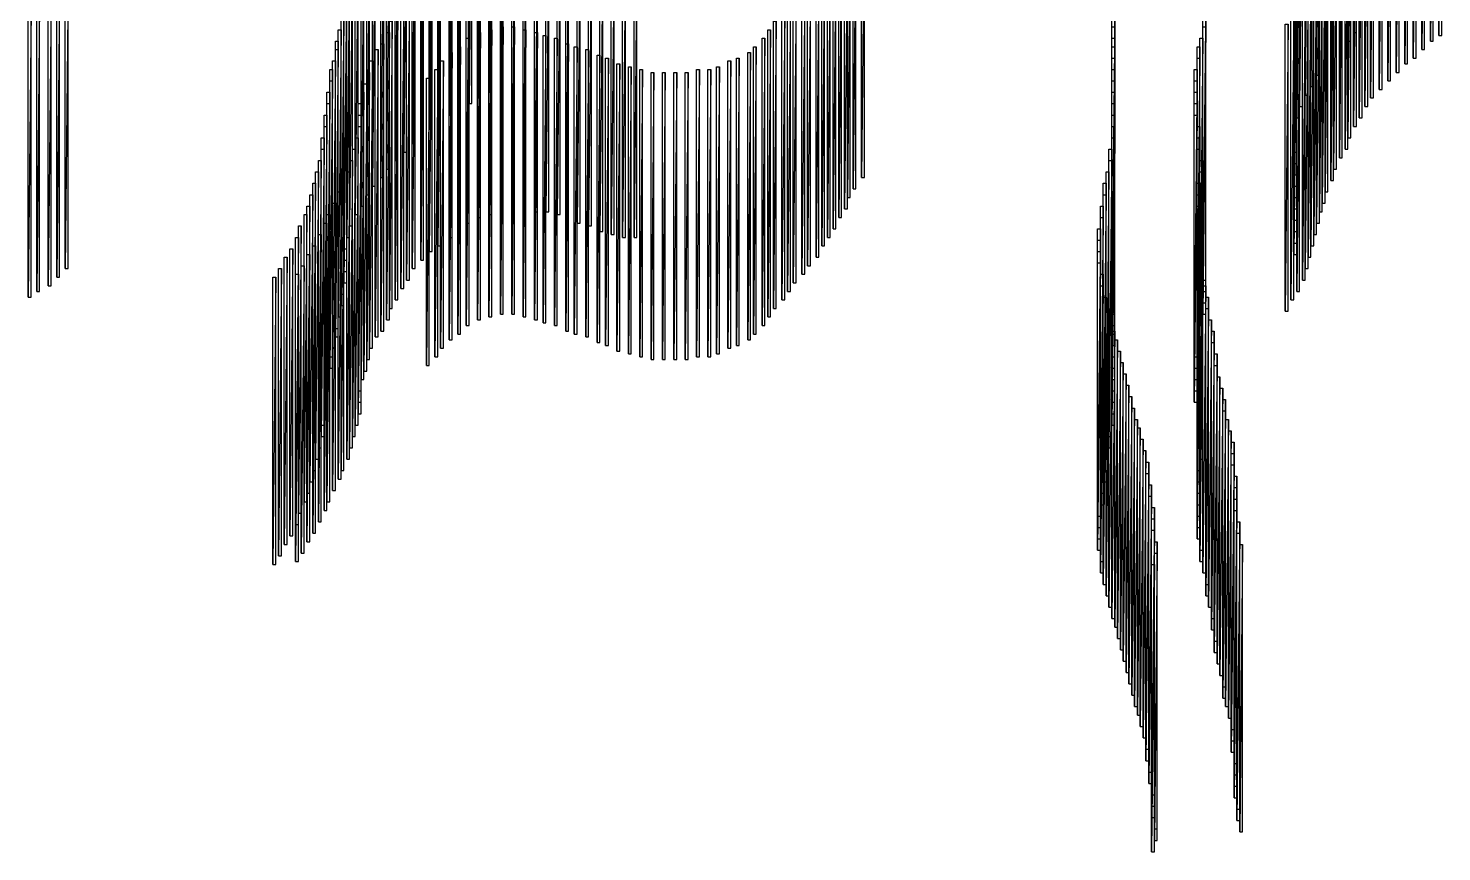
# Model space of a CAD drawing. Header units: metres. Extents: x -172 to 779, y -182 to 937.
# Drawn here: x 207 to 704, y -182 to 107.5 of the extents above; entities that cross this region are included whole.
import ezdxf

# ---------------------------------------------------------------- set-up
doc = ezdxf.new("R2010")
doc.units = ezdxf.units.M

msp = doc.modelspace()

# ---------------------------------------------------------------- linework, layer by layer
for points in [[(671, 103), (672, 103), (672, 204), (672.0001, 204.0001, 0.0001)], [(672, 204), (671, 103), (671, 204), (671.0001, 204.0001, 0.0001)], [(673, 106), (674, 106), (674, 207), (674.0001, 207.0001, 0.0001)], [(674, 207), (673, 106), (673, 207), (673.0001, 207.0001, 0.0001)], [(700, 103), (701, 103), (701, 204), (701.0001, 204.0001, 0.0001)], [(701, 204), (700, 103), (700, 204), (700.0001, 204.0001, 0.0001)], [(703, 105), (704, 105), (704, 206), (704.0001, 206.0001, 0.0001)], [(704, 206), (703, 105), (703, 206), (703.0001, 206.0001, 0.0001)], [(668, 100), (669, 100), (669, 201), (669.0001, 201.0001, 0.0001)], [(669, 201), (668, 100), (668, 201), (668.0001, 201.0001, 0.0001)], [(697, 100), (698, 100), (698, 201), (698.0001, 201.0001, 0.0001)], [(698, 201), (697, 100), (697, 201), (697.0001, 201.0001, 0.0001)], [(663, 94), (664, 94), (664, 195), (664.0001, 195.0001, 0.0001)], [(664, 195), (663, 94), (663, 195), (663.0001, 195.0001, 0.0001)], [(665, 97), (666, 97), (666, 198), (666.0001, 198.0001, 0.0001)], [(666, 198), (665, 97), (665, 198), (665.0001, 198.0001, 0.0001)], [(691, 95), (692, 95), (692, 196), (692.0001, 196.0001, 0.0001)], [(692, 196), (691, 95), (691, 196), (691.0001, 196.0001, 0.0001)], [(694, 97), (695, 97), (695, 198), (695.0001, 198.0001, 0.0001)], [(695, 198), (694, 97), (694, 198), (694.0001, 198.0001, 0.0001)], [(660, 91), (661, 91), (661, 192), (661.0001, 192.0001, 0.0001)], [(661, 192), (660, 91), (660, 192), (660.0001, 192.0001, 0.0001)], [(685, 89), (686, 89), (686, 190), (686.0001, 190.0001, 0.0001)], [(686, 190), (685, 89), (685, 190), (685.0001, 190.0001, 0.0001)], [(688, 92), (689, 92), (689, 193), (689.0001, 193.0001, 0.0001)], [(689, 193), (688, 92), (688, 193), (688.0001, 193.0001, 0.0001)], [(365, 83), (366, 83), (366, 184), (366.0001, 184.0001, 0.0001)], [(366, 184), (365, 83), (365, 184), (365.0001, 184.0001, 0.0001)], [(369, 85), (370, 85), (370, 186), (370.0001, 186.0001, 0.0001)], [(370, 186), (369, 85), (369, 186), (369.0001, 186.0001, 0.0001)], [(373, 87), (374, 87), (374, 188), (374.0001, 188.0001, 0.0001)], [(374, 188), (373, 87), (373, 188), (373.0001, 188.0001, 0.0001)], [(656, 84), (657, 84), (657, 185), (657.0001, 185.0001, 0.0001)], [(657, 185), (656, 84), (656, 185), (656.0001, 185.0001, 0.0001)], [(658, 87), (659, 87), (659, 188), (659.0001, 188.0001, 0.0001)], [(659, 188), (658, 87), (658, 188), (658.0001, 188.0001, 0.0001)], [(679, 83), (680, 83), (680, 184), (680.0001, 184.0001, 0.0001)], [(680, 184), (679, 83), (679, 184), (679.0001, 184.0001, 0.0001)], [(682, 86), (683, 86), (683, 187), (683.0001, 187.0001, 0.0001)], [(683, 187), (682, 86), (682, 187), (682.0001, 187.0001, 0.0001)], [(358, 79), (359, 79), (359, 180), (359.0001, 180.0001, 0.0001)], [(359, 180), (358, 79), (358, 180), (358.0001, 180.0001, 0.0001)], [(362, 81), (363, 81), (363, 182), (363.0001, 182.0001, 0.0001)], [(363, 182), (362, 81), (362, 182), (362.0001, 182.0001, 0.0001)], [(654, 80), (655, 80), (655, 181), (655.0001, 181.0001, 0.0001)], [(655, 181), (654, 80), (654, 181), (654.0001, 181.0001, 0.0001)], [(677, 80), (678, 80), (678, 181), (678.0001, 181.0001, 0.0001)], [(678, 181), (677, 80), (677, 181), (677.0001, 181.0001, 0.0001)], [(351, 75), (352, 75), (352, 176), (352.0001, 176.0001, 0.0001)], [(352, 176), (351, 75), (351, 176), (351.0001, 176.0001, 0.0001)], [(355, 77), (356, 77), (356, 178), (356.0001, 178.0001, 0.0001)], [(356, 178), (355, 77), (355, 178), (355.0001, 178.0001, 0.0001)], [(653, 76), (654, 76), (654, 177), (654.0001, 177.0001, 0.0001)], [(654, 177), (653, 76), (653, 177), (653.0001, 177.0001, 0.0001)], [(673, 73), (674, 73), (674, 174), (674.0001, 174.0001, 0.0001)], [(674, 174), (673, 73), (673, 174), (673.0001, 174.0001, 0.0001)], [(675, 76), (676, 76), (676, 177), (676.0001, 177.0001, 0.0001)], [(676, 177), (675, 76), (675, 177), (675.0001, 177.0001, 0.0001)], [(345, 70), (346, 70), (346, 171), (346.0001, 171.0001, 0.0001)], [(346, 171), (345, 70), (345, 171), (345.0001, 171.0001, 0.0001)], [(348, 72), (349, 72), (349, 173), (349.0001, 173.0001, 0.0001)], [(349, 173), (348, 72), (348, 173), (348.0001, 173.0001, 0.0001)], [(652, 72), (653, 72), (653, 173), (653.0001, 173.0001, 0.0001)], [(653, 173), (652, 72), (652, 173), (652.0001, 173.0001, 0.0001)], [(652, 68), (653, 68), (653, 169), (653.0001, 169.0001, 0.0001)], [(653, 169), (652, 68), (652, 169), (652.0001, 169.0001, 0.0001)], [(671, 69), (672, 69), (672, 170), (672.0001, 170.0001, 0.0001)], [(672, 170), (671, 69), (671, 170), (671.0001, 170.0001, 0.0001)], [(339, 64), (340, 64), (340, 165), (340.0001, 165.0001, 0.0001)], [(340, 165), (339, 64), (339, 165), (339.0001, 165.0001, 0.0001)], [(342, 67), (343, 67), (343, 168), (343.0001, 168.0001, 0.0001)], [(343, 168), (342, 67), (342, 168), (342.0001, 168.0001, 0.0001)], [(652, 64), (653, 64), (653, 165), (653.0001, 165.0001, 0.0001)], [(653, 165), (652, 64), (652, 165), (652.0001, 165.0001, 0.0001)], [(670, 65), (671, 65), (671, 166), (671.0001, 166.0001, 0.0001)], [(671, 166), (670, 65), (670, 166), (670.0001, 166.0001, 0.0001)], [(336, 61), (337, 61), (337, 162), (337.0001, 162.0001, 0.0001)], [(337, 162), (336, 61), (336, 162), (336.0001, 162.0001, 0.0001)], [(652, 60), (653, 60), (653, 161), (653.0001, 161.0001, 0.0001)], [(653, 161), (652, 60), (652, 161), (652.0001, 161.0001, 0.0001)], [(668, 62), (669, 62), (669, 163), (669.0001, 163.0001, 0.0001)], [(669, 163), (668, 62), (668, 163), (668.0001, 163.0001, 0.0001)], [(331, 55), (332, 55), (332, 156), (332.0001, 156.0001, 0.0001)], [(332, 156), (331, 55), (331, 156), (331.0001, 156.0001, 0.0001)], [(333, 58), (334, 58), (334, 159), (334.0001, 159.0001, 0.0001)], [(334, 159), (333, 58), (333, 159), (333.0001, 159.0001, 0.0001)], [(500, 55), (501, 55), (501, 156), (501.0001, 156.0001, 0.0001)], [(501, 156), (500, 55), (500, 156), (500.0001, 156.0001, 0.0001)], [(652, 56), (653, 56), (653, 157), (653.0001, 157.0001, 0.0001)], [(653, 157), (652, 56), (652, 157), (652.0001, 157.0001, 0.0001)], [(665, 54), (666, 54), (666, 155), (666.0001, 155.0001, 0.0001)], [(666, 155), (665, 54), (665, 155), (665.0001, 155.0001, 0.0001)], [(666, 58), (667, 58), (667, 159), (667.0001, 159.0001, 0.0001)], [(667, 159), (666, 58), (666, 159), (666.0001, 159.0001, 0.0001)], [(326, 49), (327, 49), (327, 150), (327.0001, 150.0001, 0.0001)], [(327, 150), (326, 49), (326, 150), (326.0001, 150.0001, 0.0001)], [(328, 52), (329, 52), (329, 153), (329.0001, 153.0001, 0.0001)], [(329, 153), (328, 52), (328, 153), (328.0001, 153.0001, 0.0001)], [(497, 51), (498, 51), (498, 152), (498.0001, 152.0001, 0.0001)], [(498, 152), (497, 51), (497, 152), (497.0001, 152.0001, 0.0001)], [(652, 52), (653, 52), (653, 153), (653.0001, 153.0001, 0.0001)], [(653, 153), (652, 52), (652, 153), (652.0001, 153.0001, 0.0001)], [(663, 50), (664, 50), (664, 151), (664.0001, 151.0001, 0.0001)], [(664, 151), (663, 50), (663, 151), (663.0001, 151.0001, 0.0001)], [(324, 45), (325, 45), (325, 146), (325.0001, 146.0001, 0.0001)], [(325, 146), (324, 45), (324, 146), (324.0001, 146.0001, 0.0001)], [(377, 44), (378, 44), (378, 145), (378.0001, 145.0001, 0.0001)], [(378, 145), (377, 44), (377, 145), (377.0001, 145.0001, 0.0001)], [(381, 44), (382, 44), (382, 145), (382.0001, 145.0001, 0.0001)], [(382, 145), (381, 44), (381, 145), (381.0001, 145.0001, 0.0001)], [(494, 44), (495, 44), (495, 145), (495.0001, 145.0001, 0.0001)], [(495, 145), (494, 44), (494, 145), (494.0001, 145.0001, 0.0001)], [(495, 48), (496, 48), (496, 149), (496.0001, 149.0001, 0.0001)], [(496, 149), (495, 48), (495, 149), (495.0001, 149.0001, 0.0001)], [(652, 48), (653, 48), (653, 149), (653.0001, 149.0001, 0.0001)], [(653, 149), (652, 48), (652, 149), (652.0001, 149.0001, 0.0001)], [(652, 44), (653, 44), (653, 145), (653.0001, 145.0001, 0.0001)], [(653, 145), (652, 44), (652, 145), (652.0001, 145.0001, 0.0001)], [(662, 46), (663, 46), (663, 147), (663.0001, 147.0001, 0.0001)], [(663, 147), (662, 46), (662, 147), (662.0001, 147.0001, 0.0001)], [(322, 42), (323, 42), (323, 143), (323.0001, 143.0001, 0.0001)], [(323, 143), (322, 42), (322, 143), (322.0001, 143.0001, 0.0001)], [(361, 39), (362, 39), (362, 140), (362.0001, 140.0001, 0.0001)], [(362, 140), (361, 39), (361, 140), (361.0001, 140.0001, 0.0001)], [(365, 41), (366, 41), (366, 142), (366.0001, 142.0001, 0.0001)], [(366, 142), (365, 41), (365, 142), (365.0001, 142.0001, 0.0001)], [(369, 42), (370, 42), (370, 143), (370.0001, 143.0001, 0.0001)], [(370, 143), (369, 42), (369, 143), (369.0001, 143.0001, 0.0001)], [(373, 43), (374, 43), (374, 144), (374.0001, 144.0001, 0.0001)], [(374, 144), (373, 43), (373, 144), (373.0001, 144.0001, 0.0001)], [(385, 43), (386, 43), (386, 144), (386.0001, 144.0001, 0.0001)], [(386, 144), (385, 43), (385, 144), (385.0001, 144.0001, 0.0001)], [(389, 43), (390, 43), (390, 144), (390.0001, 144.0001, 0.0001)], [(390, 144), (389, 43), (389, 144), (389.0001, 144.0001, 0.0001)], [(393, 42), (394, 42), (394, 143), (394.0001, 143.0001, 0.0001)], [(394, 143), (393, 42), (393, 143), (393.0001, 143.0001, 0.0001)], [(396, 41), (397, 41), (397, 142), (397.0001, 142.0001, 0.0001)], [(397, 142), (396, 41), (396, 142), (396.0001, 142.0001, 0.0001)], [(400, 39), (401, 39), (401, 140), (401.0001, 140.0001, 0.0001)], [(401, 140), (400, 39), (400, 140), (400.0001, 140.0001, 0.0001)], [(492, 41), (493, 41), (493, 142), (493.0001, 142.0001, 0.0001)], [(493, 142), (492, 41), (492, 142), (492.0001, 142.0001, 0.0001)], [(652, 40), (653, 40), (653, 141), (653.0001, 141.0001, 0.0001)], [(653, 141), (652, 40), (652, 141), (652.0001, 141.0001, 0.0001)], [(660, 39), (661, 39), (661, 140), (661.0001, 140.0001, 0.0001)], [(661, 140), (660, 39), (660, 140), (660.0001, 140.0001, 0.0001)], [(661, 43), (662, 43), (662, 144), (662.0001, 144.0001, 0.0001)], [(662, 144), (661, 43), (661, 144), (661.0001, 144.0001, 0.0001)], [(319, 34), (320, 34), (320, 135), (320.0001, 135.0001, 0.0001)], [(320, 135), (319, 34), (319, 135), (319.0001, 135.0001, 0.0001)], [(320, 38), (321, 38), (321, 139), (321.0001, 139.0001, 0.0001)], [(321, 139), (320, 38), (320, 139), (320.0001, 139.0001, 0.0001)], [(355, 34), (356, 34), (356, 135), (356.0001, 135.0001, 0.0001)], [(356, 135), (355, 34), (355, 135), (355.0001, 135.0001, 0.0001)], [(358, 36), (359, 36), (359, 137), (359.0001, 137.0001, 0.0001)], [(359, 137), (358, 36), (358, 137), (358.0001, 137.0001, 0.0001)], [(404, 38), (405, 38), (405, 139), (405.0001, 139.0001, 0.0001)], [(405, 139), (404, 38), (404, 139), (404.0001, 139.0001, 0.0001)], [(408, 36), (409, 36), (409, 137), (409.0001, 137.0001, 0.0001)], [(409, 137), (408, 36), (408, 137), (408.0001, 137.0001, 0.0001)], [(412, 35), (413, 35), (413, 136), (413.0001, 136.0001, 0.0001)], [(413, 136), (412, 35), (412, 136), (412.0001, 136.0001, 0.0001)], [(416, 34), (417, 34), (417, 135), (417.0001, 135.0001, 0.0001)], [(417, 135), (416, 34), (416, 135), (416.0001, 135.0001, 0.0001)], [(420, 34), (421, 34), (421, 135), (421.0001, 135.0001, 0.0001)], [(421, 135), (420, 34), (420, 135), (420.0001, 135.0001, 0.0001)], [(488, 34), (489, 34), (489, 135), (489.0001, 135.0001, 0.0001)], [(489, 135), (488, 34), (488, 135), (488.0001, 135.0001, 0.0001)], [(490, 37), (491, 37), (491, 138), (491.0001, 138.0001, 0.0001)], [(491, 138), (490, 37), (490, 138), (490.0001, 138.0001, 0.0001)], [(652, 36), (653, 36), (653, 137), (653.0001, 137.0001, 0.0001)], [(653, 137), (652, 36), (652, 137), (652.0001, 137.0001, 0.0001)], [(659, 35), (660, 35), (660, 136), (660.0001, 136.0001, 0.0001)], [(660, 136), (659, 35), (659, 136), (659.0001, 136.0001, 0.0001)], [(318, 30), (319, 30), (319, 131), (319.0001, 131.0001, 0.0001)], [(319, 131), (318, 30), (318, 131), (318.0001, 131.0001, 0.0001)], [(348, 29), (349, 29), (349, 130), (349.0001, 130.0001, 0.0001)], [(349, 130), (348, 29), (348, 130), (348.0001, 130.0001, 0.0001)], [(351, 31), (352, 31), (352, 132), (352.0001, 132.0001, 0.0001)], [(352, 132), (351, 31), (351, 132), (351.0001, 132.0001, 0.0001)], [(486, 31), (487, 31), (487, 132), (487.0001, 132.0001, 0.0001)], [(487, 132), (486, 31), (486, 132), (486.0001, 132.0001, 0.0001)], [(652, 32), (653, 32), (653, 133), (653.0001, 133.0001, 0.0001)], [(653, 133), (652, 32), (652, 133), (652.0001, 133.0001, 0.0001)], [(658, 31), (659, 31), (659, 132), (659.0001, 132.0001, 0.0001)], [(659, 132), (658, 31), (658, 132), (658.0001, 132.0001, 0.0001)], [(318, 26), (319, 26), (319, 127), (319.0001, 127.0001, 0.0001)], [(319, 127), (318, 26), (318, 127), (318.0001, 127.0001, 0.0001)], [(345, 26), (346, 26), (346, 127), (346.0001, 127.0001, 0.0001)], [(346, 127), (345, 26), (345, 127), (345.0001, 127.0001, 0.0001)], [(481, 24), (482, 24), (482, 125), (482.0001, 125.0001, 0.0001)], [(482, 125), (481, 24), (481, 125), (481.0001, 125.0001, 0.0001)], [(484, 27), (485, 27), (485, 128), (485.0001, 128.0001, 0.0001)], [(485, 128), (484, 27), (484, 128), (484.0001, 128.0001, 0.0001)], [(652, 28), (653, 28), (653, 129), (653.0001, 129.0001, 0.0001)], [(653, 129), (652, 28), (652, 129), (652.0001, 129.0001, 0.0001)], [(657, 27), (658, 27), (658, 128), (658.0001, 128.0001, 0.0001)], [(658, 128), (657, 27), (657, 128), (657.0001, 128.0001, 0.0001)], [(217, 20), (218, 20), (218, 121), (218.0001, 121.0001, 0.0001)], [(218, 121), (217, 20), (217, 121), (217.0001, 121.0001, 0.0001)], [(220, 23), (221, 23), (221, 124), (221.0001, 124.0001, 0.0001)], [(221, 124), (220, 23), (220, 124), (220.0001, 124.0001, 0.0001)], [(318, 22), (319, 22), (319, 123), (319.0001, 123.0001, 0.0001)], [(319, 123), (318, 22), (318, 123), (318.0001, 123.0001, 0.0001)], [(340, 19), (341, 19), (341, 120), (341.0001, 120.0001, 0.0001)], [(341, 120), (340, 19), (340, 120), (340.0001, 120.0001, 0.0001)], [(342, 23), (343, 23), (343, 124), (343.0001, 124.0001, 0.0001)], [(343, 124), (342, 23), (342, 124), (342.0001, 124.0001, 0.0001)], [(479, 21), (480, 21), (480, 122), (480.0001, 122.0001, 0.0001)], [(480, 122), (479, 21), (479, 122), (479.0001, 122.0001, 0.0001)], [(620, 19), (621, 19), (621, 120), (621.0001, 120.0001, 0.0001)], [(621, 120), (620, 19), (620, 120), (620.0001, 120.0001, 0.0001)], [(655, 19), (656, 19), (656, 120), (656.0001, 120.0001, 0.0001)], [(656, 120), (655, 19), (655, 120), (655.0001, 120.0001, 0.0001)], [(656, 23), (657, 23), (657, 124), (657.0001, 124.0001, 0.0001)], [(657, 124), (656, 23), (656, 124), (656.0001, 124.0001, 0.0001)], [(210, 15), (211, 15), (211, 116), (211.0001, 116.0001, 0.0001)], [(211, 116), (210, 15), (210, 116), (210.0001, 116.0001, 0.0001)], [(214, 17), (215, 17), (215, 118), (215.0001, 118.0001, 0.0001)], [(215, 118), (214, 17), (214, 118), (214.0001, 118.0001, 0.0001)], [(317, 14), (318, 14), (318, 115), (318.0001, 115.0001, 0.0001)], [(318, 115), (317, 14), (317, 115), (317.0001, 115.0001, 0.0001)], [(318, 18), (319, 18), (319, 119), (319.0001, 119.0001, 0.0001)], [(319, 119), (318, 18), (318, 119), (318.0001, 119.0001, 0.0001)], [(338, 16), (339, 16), (339, 117), (339.0001, 117.0001, 0.0001)], [(339, 117), (338, 16), (338, 117), (338.0001, 117.0001, 0.0001)], [(474, 15), (475, 15), (475, 116), (475.0001, 116.0001, 0.0001)], [(475, 116), (474, 15), (474, 116), (474.0001, 116.0001, 0.0001)], [(476, 18), (477, 18), (477, 119), (477.0001, 119.0001, 0.0001)], [(477, 119), (476, 18), (476, 119), (476.0001, 119.0001, 0.0001)], [(620, 15), (621, 15), (621, 116), (621.0001, 116.0001, 0.0001)], [(621, 116), (620, 15), (620, 116), (620.0001, 116.0001, 0.0001)], [(653, 15), (654, 15), (654, 116), (654.0001, 116.0001, 0.0001)], [(654, 116), (653, 15), (653, 116), (653.0001, 116.0001, 0.0001)], [(207, 13), (208, 13), (208, 114), (208.0001, 114.0001, 0.0001)], [(208, 114), (207, 13), (207, 114), (207.0001, 114.0001, 0.0001)], [(317, 10), (318, 10), (318, 111), (318.0001, 111.0001, 0.0001)], [(318, 111), (317, 10), (317, 111), (317.0001, 111.0001, 0.0001)], [(334, 9), (335, 9), (335, 110), (335.0001, 110.0001, 0.0001)], [(335, 110), (334, 9), (334, 110), (334.0001, 110.0001, 0.0001)], [(336, 12), (337, 12), (337, 113), (337.0001, 113.0001, 0.0001)], [(337, 113), (336, 12), (336, 113), (336.0001, 113.0001, 0.0001)], [(469, 9), (470, 9), (470, 110), (470.0001, 110.0001, 0.0001)], [(470, 110), (469, 9), (469, 110), (469.0001, 110.0001, 0.0001)], [(472, 12), (473, 12), (473, 113), (473.0001, 113.0001, 0.0001)], [(473, 113), (472, 12), (472, 113), (472.0001, 113.0001, 0.0001)], [(588, 11), (589, 11), (589, 112), (589.0001, 112.0001, 0.0001)], [(589, 112), (588, 11), (588, 112), (588.0001, 112.0001, 0.0001)], [(620, 11), (621, 11), (621, 112), (621.0001, 112.0001, 0.0001)], [(621, 112), (620, 11), (620, 112), (620.0001, 112.0001, 0.0001)], [(651, 12), (652, 12), (652, 113), (652.0001, 113.0001, 0.0001)], [(652, 113), (651, 12), (651, 113), (651.0001, 113.0001, 0.0001)], [(316, 6), (317, 6), (317, 107), (317.0001, 107.0001, 0.0001)], [(317, 107), (316, 6), (316, 107), (316.0001, 107.0001, 0.0001)], [(333, 5), (334, 5), (334, 106), (334.0001, 106.0001, 0.0001)], [(334, 106), (333, 5), (333, 106), (333.0001, 106.0001, 0.0001)], [(365, 5), (366, 5), (366, 106), (366.0001, 106.0001, 0.0001)], [(366, 106), (365, 5), (365, 106), (365.0001, 106.0001, 0.0001)], [(369, 6), (370, 6), (370, 107), (370.0001, 107.0001, 0.0001)], [(370, 107), (369, 6), (369, 107), (369.0001, 107.0001, 0.0001)], [(373, 7), (374, 7), (374, 108), (374.0001, 108.0001, 0.0001)], [(374, 108), (373, 7), (373, 108), (373.0001, 108.0001, 0.0001)], [(377, 7), (378, 7), (378, 108), (378.0001, 108.0001, 0.0001)], [(378, 108), (377, 7), (377, 108), (377.0001, 108.0001, 0.0001)], [(381, 6), (382, 6), (382, 107), (382.0001, 107.0001, 0.0001)], [(382, 107), (381, 6), (381, 107), (381.0001, 107.0001, 0.0001)], [(385, 5), (386, 5), (386, 106), (386.0001, 106.0001, 0.0001)], [(386, 106), (385, 5), (385, 106), (385.0001, 106.0001, 0.0001)], [(388, 4), (389, 4), (389, 105), (389.0001, 105.0001, 0.0001)], [(389, 105), (388, 4), (388, 105), (388.0001, 105.0001, 0.0001)], [(467, 6), (468, 6), (468, 107), (468.0001, 107.0001, 0.0001)], [(468, 107), (467, 6), (467, 107), (467.0001, 107.0001, 0.0001)], [(588, 7), (589, 7), (589, 108), (589.0001, 108.0001, 0.0001)], [(589, 108), (588, 7), (588, 108), (588.0001, 108.0001, 0.0001)], [(620, 7), (621, 7), (621, 108), (621.0001, 108.0001, 0.0001)], [(621, 108), (620, 7), (620, 108), (620.0001, 108.0001, 0.0001)], [(649, 8), (650, 8), (650, 109), (650.0001, 109.0001, 0.0001)], [(650, 109), (649, 8), (649, 109), (649.0001, 109.0001, 0.0001)], [(315, 2), (316, 2), (316, 103), (316.0001, 103.0001, 0.0001)], [(316, 103), (315, 2), (315, 103), (315.0001, 103.0001, 0.0001)], [(315, -1), (316, -1), (316, 100), (316.0001, 100.0001, 0.0001)], [(316, 100), (315, -1), (315, 100), (315.0001, 100.0001, 0.0001)], [(329, -1), (330, -1), (330, 100), (330.0001, 100.0001, 0.0001)], [(330, 100), (329, -1), (329, 100), (329.0001, 100.0001, 0.0001)], [(331, 1), (332, 1), (332, 102), (332.0001, 102.0001, 0.0001)], [(332, 102), (331, 1), (331, 102), (331.0001, 102.0001, 0.0001)], [(358, 0), (359, 0), (359, 101), (359.0001, 101.0001, 0.0001)], [(359, 101), (358, 0), (358, 101), (358.0001, 101.0001, 0.0001)], [(361, 3), (362, 3), (362, 104), (362.0001, 104.0001, 0.0001)], [(362, 104), (361, 3), (361, 104), (361.0001, 104.0001, 0.0001)], [(392, 3), (393, 3), (393, 104), (393.0001, 104.0001, 0.0001)], [(393, 104), (392, 3), (392, 104), (392.0001, 104.0001, 0.0001)], [(396, 1), (397, 1), (397, 102), (397.0001, 102.0001, 0.0001)], [(397, 102), (396, 1), (396, 102), (396.0001, 102.0001, 0.0001)], [(399, 0), (400, 0), (400, 101), (400.0001, 101.0001, 0.0001)], [(400, 101), (399, 0), (399, 101), (399.0001, 101.0001, 0.0001)], [(403, -1), (404, -1), (404, 100), (404.0001, 100.0001, 0.0001)], [(404, 100), (403, -1), (403, 100), (403.0001, 100.0001, 0.0001)], [(462, 0), (463, 0), (463, 101), (463.0001, 101.0001, 0.0001)], [(463, 101), (462, 0), (462, 101), (462.0001, 101.0001, 0.0001)], [(465, 3), (466, 3), (466, 104), (466.0001, 104.0001, 0.0001)], [(466, 104), (465, 3), (465, 104), (465.0001, 104.0001, 0.0001)], [(588, 3), (589, 3), (589, 104), (589.0001, 104.0001, 0.0001)], [(589, 104), (588, 3), (588, 104), (588.0001, 104.0001, 0.0001)], [(588, 0), (589, 0), (589, 101), (589.0001, 101.0001, 0.0001)], [(589, 101), (588, 0), (588, 101), (588.0001, 101.0001, 0.0001)], [(618, 0), (619, 0), (619, 101), (619.0001, 101.0001, 0.0001)], [(619, 101), (618, 0), (618, 101), (618.0001, 101.0001, 0.0001)], [(619, 3), (620, 3), (620, 104), (620.0001, 104.0001, 0.0001)], [(620, 104), (619, 3), (619, 104), (619.0001, 104.0001, 0.0001)], [(314, -5), (315, -5), (315, 96), (315.0001, 96.0001, 0.0001)], [(315, 96), (314, -5), (314, 96), (314.0001, 96.0001, 0.0001)], [(327, -5), (328, -5), (328, 96), (328.0001, 96.0001, 0.0001)], [(328, 96), (327, -5), (327, 96), (327.0001, 96.0001, 0.0001)], [(352, -5), (353, -5), (353, 96), (353.0001, 96.0001, 0.0001)], [(353, 96), (352, -5), (352, 96), (352.0001, 96.0001, 0.0001)], [(355, -2), (356, -2), (356, 99), (356.0001, 99.0001, 0.0001)], [(356, 99), (355, -2), (355, 99), (355.0001, 99.0001, 0.0001)], [(407, -3), (408, -3), (408, 98), (408.0001, 98.0001, 0.0001)], [(408, 98), (407, -3), (407, 98), (407.0001, 98.0001, 0.0001)], [(410, -4), (411, -4), (411, 97), (411.0001, 97.0001, 0.0001)], [(411, 97), (410, -4), (410, 97), (410.0001, 97.0001, 0.0001)], [(414, -6), (415, -6), (415, 95), (415.0001, 95.0001, 0.0001)], [(415, 95), (414, -6), (414, 95), (414.0001, 95.0001, 0.0001)], [(453, -5), (454, -5), (454, 96), (454.0001, 96.0001, 0.0001)], [(454, 96), (453, -5), (453, 96), (453.0001, 96.0001, 0.0001)], [(456, -4), (457, -4), (457, 97), (457.0001, 97.0001, 0.0001)], [(457, 97), (456, -4), (456, 97), (456.0001, 97.0001, 0.0001)], [(460, -2), (461, -2), (461, 99), (461.0001, 99.0001, 0.0001)], [(461, 99), (460, -2), (460, 99), (460.0001, 99.0001, 0.0001)], [(588, -4), (589, -4), (589, 97), (589.0001, 97.0001, 0.0001)], [(589, 97), (588, -4), (588, 97), (588.0001, 97.0001, 0.0001)], [(618, -4), (619, -4), (619, 97), (619.0001, 97.0001, 0.0001)], [(619, 97), (618, -4), (618, 97), (618.0001, 97.0001, 0.0001)], [(313, -8), (314, -8), (314, 93), (314.0001, 93.0001, 0.0001)], [(314, 93), (313, -8), (313, 93), (313.0001, 93.0001, 0.0001)], [(326, -9), (327, -9), (327, 92), (327.0001, 92.0001, 0.0001)], [(327, 92), (326, -9), (326, 92), (326.0001, 92.0001, 0.0001)], [(347, -11), (348, -11), (348, 90), (348.0001, 90.0001, 0.0001)], [(348, 90), (347, -11), (347, 90), (347.0001, 90.0001, 0.0001)], [(350, -8), (351, -8), (351, 93), (351.0001, 93.0001, 0.0001)], [(351, 93), (350, -8), (350, 93), (350.0001, 93.0001, 0.0001)], [(418, -7), (419, -7), (419, 94), (419.0001, 94.0001, 0.0001)], [(419, 94), (418, -7), (418, 94), (418.0001, 94.0001, 0.0001)], [(422, -8), (423, -8), (423, 93), (423.0001, 93.0001, 0.0001)], [(423, 93), (422, -8), (422, 93), (422.0001, 93.0001, 0.0001)], [(426, -9), (427, -9), (427, 92), (427.0001, 92.0001, 0.0001)], [(427, 92), (426, -9), (426, 92), (426.0001, 92.0001, 0.0001)], [(430, -9), (431, -9), (431, 92), (431.0001, 92.0001, 0.0001)], [(431, 92), (430, -9), (430, 92), (430.0001, 92.0001, 0.0001)], [(434, -9), (435, -9), (435, 92), (435.0001, 92.0001, 0.0001)], [(435, 92), (434, -9), (434, 92), (434.0001, 92.0001, 0.0001)], [(438, -9), (439, -9), (439, 92), (439.0001, 92.0001, 0.0001)], [(439, 92), (438, -9), (438, 92), (438.0001, 92.0001, 0.0001)], [(442, -8), (443, -8), (443, 93), (443.0001, 93.0001, 0.0001)], [(443, 93), (442, -8), (442, 93), (442.0001, 93.0001, 0.0001)], [(446, -8), (447, -8), (447, 93), (447.0001, 93.0001, 0.0001)], [(447, 93), (446, -8), (446, 93), (446.0001, 93.0001, 0.0001)], [(449, -7), (450, -7), (450, 94), (450.0001, 94.0001, 0.0001)], [(450, 94), (449, -7), (449, 94), (449.0001, 94.0001, 0.0001)], [(588, -8), (589, -8), (589, 93), (589.0001, 93.0001, 0.0001)], [(589, 93), (588, -8), (588, 93), (588.0001, 93.0001, 0.0001)], [(617, -8), (618, -8), (618, 93), (618.0001, 93.0001, 0.0001)], [(618, 93), (617, -8), (617, 93), (617.0001, 93.0001, 0.0001)], [(312, -16), (313, -16), (313, 85), (313.0001, 85.0001, 0.0001)], [(313, 85), (312, -16), (312, 85), (312.0001, 85.0001, 0.0001)], [(313, -12), (314, -12), (314, 89), (314.0001, 89.0001, 0.0001)], [(314, 89), (313, -12), (313, 89), (313.0001, 89.0001, 0.0001)], [(324, -16), (325, -16), (325, 85), (325.0001, 85.0001, 0.0001)], [(325, 85), (324, -16), (324, 85), (324.0001, 85.0001, 0.0001)], [(325, -13), (326, -13), (326, 88), (326.0001, 88.0001, 0.0001)], [(326, 88), (325, -13), (325, 88), (325.0001, 88.0001, 0.0001)], [(588, -12), (589, -12), (589, 89), (589.0001, 89.0001, 0.0001)], [(589, 89), (588, -12), (588, 89), (588.0001, 89.0001, 0.0001)], [(588, -16), (589, -16), (589, 85), (589.0001, 85.0001, 0.0001)], [(589, 85), (588, -16), (588, 85), (588.0001, 85.0001, 0.0001)], [(617, -12), (618, -12), (618, 89), (618.0001, 89.0001, 0.0001)], [(618, 89), (617, -12), (617, 89), (617.0001, 89.0001, 0.0001)], [(617, -16), (618, -16), (618, 85), (618.0001, 85.0001, 0.0001)], [(618, 85), (617, -16), (617, 85), (617.0001, 85.0001, 0.0001)], [(312, -20), (313, -20), (313, 81), (313.0001, 81.0001, 0.0001)], [(313, 81), (312, -20), (312, 81), (312.0001, 81.0001, 0.0001)], [(323, -20), (324, -20), (324, 81), (324.0001, 81.0001, 0.0001)], [(324, 81), (323, -20), (323, 81), (323.0001, 81.0001, 0.0001)], [(588, -20), (589, -20), (589, 81), (589.0001, 81.0001, 0.0001)], [(589, 81), (588, -20), (588, 81), (588.0001, 81.0001, 0.0001)], [(617, -20), (618, -20), (618, 81), (618.0001, 81.0001, 0.0001)], [(618, 81), (617, -20), (617, 81), (617.0001, 81.0001, 0.0001)], [(311, -24), (312, -24), (312, 77), (312.0001, 77.0001, 0.0001)], [(312, 77), (311, -24), (311, 77), (311.0001, 77.0001, 0.0001)], [(323, -24), (324, -24), (324, 77), (324.0001, 77.0001, 0.0001)], [(324, 77), (323, -24), (323, 77), (323.0001, 77.0001, 0.0001)], [(588, -24), (589, -24), (589, 77), (589.0001, 77.0001, 0.0001)], [(589, 77), (588, -24), (588, 77), (588.0001, 77.0001, 0.0001)], [(617, -24), (618, -24), (618, 77), (618.0001, 77.0001, 0.0001)], [(618, 77), (617, -24), (617, 77), (617.0001, 77.0001, 0.0001)], [(311, -28), (312, -28), (312, 73), (312.0001, 73.0001, 0.0001)], [(312, 73), (311, -28), (311, 73), (311.0001, 73.0001, 0.0001)], [(323, -28), (324, -28), (324, 73), (324.0001, 73.0001, 0.0001)], [(324, 73), (323, -28), (323, 73), (323.0001, 73.0001, 0.0001)], [(588, -28), (589, -28), (589, 73), (589.0001, 73.0001, 0.0001)], [(589, 73), (588, -28), (588, 73), (588.0001, 73.0001, 0.0001)], [(618, -28), (619, -28), (619, 73), (619.0001, 73.0001, 0.0001)], [(619, 73), (618, -28), (618, 73), (618.0001, 73.0001, 0.0001)], [(310, -32), (311, -32), (311, 69), (311.0001, 69.0001, 0.0001)], [(311, 69), (310, -32), (310, 69), (310.0001, 69.0001, 0.0001)], [(310, -36), (311, -36), (311, 65), (311.0001, 65.0001, 0.0001)], [(311, 65), (310, -36), (310, 65), (310.0001, 65.0001, 0.0001)], [(321, -36), (322, -36), (322, 65), (322.0001, 65.0001, 0.0001)], [(322, 65), (321, -36), (321, 65), (321.0001, 65.0001, 0.0001)], [(322, -32), (323, -32), (323, 69), (323.0001, 69.0001, 0.0001)], [(323, 69), (322, -32), (322, 69), (322.0001, 69.0001, 0.0001)], [(587, -36), (588, -36), (588, 65), (588.0001, 65.0001, 0.0001)], [(588, 65), (587, -36), (587, 65), (587.0001, 65.0001, 0.0001)], [(588, -32), (589, -32), (589, 69), (589.0001, 69.0001, 0.0001)], [(589, 69), (588, -32), (588, 69), (588.0001, 69.0001, 0.0001)], [(618, -32), (619, -32), (619, 69), (619.0001, 69.0001, 0.0001)], [(619, 69), (618, -32), (618, 69), (618.0001, 69.0001, 0.0001)], [(618, -36), (619, -36), (619, 65), (619.0001, 65.0001, 0.0001)], [(619, 65), (618, -36), (618, 65), (618.0001, 65.0001, 0.0001)], [(309, -40), (310, -40), (310, 61), (310.0001, 61.0001, 0.0001)], [(310, 61), (309, -40), (309, 61), (309.0001, 61.0001, 0.0001)], [(320, -40), (321, -40), (321, 61), (321.0001, 61.0001, 0.0001)], [(321, 61), (320, -40), (320, 61), (320.0001, 61.0001, 0.0001)], [(587, -40), (588, -40), (588, 61), (588.0001, 61.0001, 0.0001)], [(588, 61), (587, -40), (587, 61), (587.0001, 61.0001, 0.0001)], [(619, -40), (620, -40), (620, 61), (620.0001, 61.0001, 0.0001)], [(620, 61), (619, -40), (619, 61), (619.0001, 61.0001, 0.0001)], [(308, -44), (309, -44), (309, 57), (309.0001, 57.0001, 0.0001)], [(309, 57), (308, -44), (308, 57), (308.0001, 57.0001, 0.0001)], [(319, -44), (320, -44), (320, 57), (320.0001, 57.0001, 0.0001)], [(320, 57), (319, -44), (319, 57), (319.0001, 57.0001, 0.0001)], [(586, -44), (587, -44), (587, 57), (587.0001, 57.0001, 0.0001)], [(587, 57), (586, -44), (586, 57), (586.0001, 57.0001, 0.0001)], [(619, -44), (620, -44), (620, 57), (620.0001, 57.0001, 0.0001)], [(620, 57), (619, -44), (619, 57), (619.0001, 57.0001, 0.0001)], [(307, -48), (308, -48), (308, 53), (308.0001, 53.0001, 0.0001)], [(308, 53), (307, -48), (307, 53), (307.0001, 53.0001, 0.0001)], [(316, -51), (317, -51), (317, 50), (317.0001, 50.0001, 0.0001)], [(317, 50), (316, -51), (316, 50), (316.0001, 50.0001, 0.0001)], [(317, -48), (318, -48), (318, 53), (318.0001, 53.0001, 0.0001)], [(318, 53), (317, -48), (317, 53), (317.0001, 53.0001, 0.0001)], [(585, -48), (586, -48), (586, 53), (586.0001, 53.0001, 0.0001)], [(586, 53), (585, -48), (585, 53), (585.0001, 53.0001, 0.0001)], [(618, -48), (619, -48), (619, 53), (619.0001, 53.0001, 0.0001)], [(619, 53), (618, -48), (618, 53), (618.0001, 53.0001, 0.0001)], [(305, -56), (306, -56), (306, 45), (306.0001, 45.0001, 0.0001)], [(306, 45), (305, -56), (305, 45), (305.0001, 45.0001, 0.0001)], [(306, -52), (307, -52), (307, 49), (307.0001, 49.0001, 0.0001)], [(307, 49), (306, -52), (306, 49), (306.0001, 49.0001, 0.0001)], [(314, -55), (315, -55), (315, 46), (315.0001, 46.0001, 0.0001)], [(315, 46), (314, -55), (314, 46), (314.0001, 46.0001, 0.0001)], [(584, -56), (585, -56), (585, 45), (585.0001, 45.0001, 0.0001)], [(585, 45), (584, -56), (584, 45), (584.0001, 45.0001, 0.0001)], [(585, -52), (586, -52), (586, 49), (586.0001, 49.0001, 0.0001)], [(586, 49), (585, -52), (585, 49), (585.0001, 49.0001, 0.0001)], [(618, -52), (619, -52), (619, 49), (619.0001, 49.0001, 0.0001)], [(619, 49), (618, -52), (618, 49), (618.0001, 49.0001, 0.0001)], [(618, -56), (619, -56), (619, 45), (619.0001, 45.0001, 0.0001)], [(619, 45), (618, -56), (618, 45), (618.0001, 45.0001, 0.0001)], [(304, -59), (305, -59), (305, 42), (305.0001, 42.0001, 0.0001)], [(305, 42), (304, -59), (304, 42), (304.0001, 42.0001, 0.0001)], [(312, -59), (313, -59), (313, 42), (313.0001, 42.0001, 0.0001)], [(313, 42), (312, -59), (312, 42), (312.0001, 42.0001, 0.0001)], [(584, -60), (585, -60), (585, 41), (585.0001, 41.0001, 0.0001)], [(585, 41), (584, -60), (584, 41), (584.0001, 41.0001, 0.0001)], [(618, -60), (619, -60), (619, 41), (619.0001, 41.0001, 0.0001)], [(619, 41), (618, -60), (618, 41), (618.0001, 41.0001, 0.0001)], [(302, -63), (303, -63), (303, 38), (303.0001, 38.0001, 0.0001)], [(303, 38), (302, -63), (302, 38), (302.0001, 38.0001, 0.0001)], [(309, -66), (310, -66), (310, 35), (310.0001, 35.0001, 0.0001)], [(310, 35), (309, -66), (309, 35), (309.0001, 35.0001, 0.0001)], [(311, -62), (312, -62), (312, 39), (312.0001, 39.0001, 0.0001)], [(312, 39), (311, -62), (311, 39), (311.0001, 39.0001, 0.0001)], [(583, -64), (584, -64), (584, 37), (584.0001, 37.0001, 0.0001)], [(584, 37), (583, -64), (583, 37), (583.0001, 37.0001, 0.0001)], [(618, -64), (619, -64), (619, 37), (619.0001, 37.0001, 0.0001)], [(619, 37), (618, -64), (618, 37), (618.0001, 37.0001, 0.0001)], [(299, -71), (300, -71), (300, 30), (300.0001, 30.0001, 0.0001)], [(300, 30), (299, -71), (299, 30), (299.0001, 30.0001, 0.0001)], [(301, -67), (302, -67), (302, 34), (302.0001, 34.0001, 0.0001)], [(302, 34), (301, -67), (301, 34), (301.0001, 34.0001, 0.0001)], [(307, -70), (308, -70), (308, 31), (308.0001, 31.0001, 0.0001)], [(308, 31), (307, -70), (307, 31), (307.0001, 31.0001, 0.0001)], [(583, -68), (584, -68), (584, 33), (584.0001, 33.0001, 0.0001)], [(584, 33), (583, -68), (583, 33), (583.0001, 33.0001, 0.0001)], [(618, -68), (619, -68), (619, 33), (619.0001, 33.0001, 0.0001)], [(619, 33), (618, -68), (618, 33), (618.0001, 33.0001, 0.0001)], [(297, -74), (298, -74), (298, 27), (298.0001, 27.0001, 0.0001)], [(298, 27), (297, -74), (297, 27), (297.0001, 27.0001, 0.0001)], [(305, -73), (306, -73), (306, 28), (306.0001, 28.0001, 0.0001)], [(306, 28), (305, -73), (305, 28), (305.0001, 28.0001, 0.0001)], [(583, -72), (584, -72), (584, 29), (584.0001, 29.0001, 0.0001)], [(584, 29), (583, -72), (583, 29), (583.0001, 29.0001, 0.0001)], [(583, -76), (584, -76), (584, 25), (584.0001, 25.0001, 0.0001)], [(584, 25), (583, -76), (583, 25), (583.0001, 25.0001, 0.0001)], [(618, -72), (619, -72), (619, 29), (619.0001, 29.0001, 0.0001)], [(619, 29), (618, -72), (618, 29), (618.0001, 29.0001, 0.0001)], [(619, -76), (620, -76), (620, 25), (620.0001, 25.0001, 0.0001)], [(620, 25), (619, -76), (619, 25), (619.0001, 25.0001, 0.0001)], [(293, -81), (294, -81), (294, 20), (294.0001, 20.0001, 0.0001)], [(294, 20), (293, -81), (293, 20), (293.0001, 20.0001, 0.0001)], [(295, -78), (296, -78), (296, 23), (296.0001, 23.0001, 0.0001)], [(296, 23), (295, -78), (295, 23), (295.0001, 23.0001, 0.0001)], [(301, -80), (302, -80), (302, 21), (302.0001, 21.0001, 0.0001)], [(302, 21), (301, -80), (301, 21), (301.0001, 21.0001, 0.0001)], [(303, -77), (304, -77), (304, 24), (304.0001, 24.0001, 0.0001)], [(304, 24), (303, -77), (303, 24), (303.0001, 24.0001, 0.0001)], [(584, -80), (585, -80), (585, 21), (585.0001, 21.0001, 0.0001)], [(585, 21), (584, -80), (584, 21), (584.0001, 21.0001, 0.0001)], [(619, -80), (620, -80), (620, 21), (620.0001, 21.0001, 0.0001)], [(620, 21), (619, -80), (619, 21), (619.0001, 21.0001, 0.0001)], [(584, -84), (585, -84), (585, 17), (585.0001, 17.0001, 0.0001)], [(585, 17), (584, -84), (584, 17), (584.0001, 17.0001, 0.0001)], [(620, -84), (621, -84), (621, 17), (621.0001, 17.0001, 0.0001)], [(621, 17), (620, -84), (620, 17), (620.0001, 17.0001, 0.0001)], [(585, -88), (586, -88), (586, 13), (586.0001, 13.0001, 0.0001)], [(586, 13), (585, -88), (585, 13), (585.0001, 13.0001, 0.0001)], [(621, -88), (622, -88), (622, 13), (622.0001, 13.0001, 0.0001)], [(622, 13), (621, -88), (621, 13), (621.0001, 13.0001, 0.0001)], [(586, -92), (587, -92), (587, 9), (587.0001, 9.0001, 0.0001)], [(587, 9), (586, -92), (586, 9), (586.0001, 9.0001, 0.0001)], [(587, -96), (588, -96), (588, 5), (588.0001, 5.0001, 0.0001)], [(588, 5), (587, -96), (587, 5), (587.0001, 5.0001, 0.0001)], [(621, -92), (622, -92), (622, 9), (622.0001, 9.0001, 0.0001)], [(622, 9), (621, -92), (621, 9), (621.0001, 9.0001, 0.0001)], [(622, -96), (623, -96), (623, 5), (623.0001, 5.0001, 0.0001)], [(623, 5), (622, -96), (622, 5), (622.0001, 5.0001, 0.0001)], [(588, -100), (589, -100), (589, 1), (589.0001, 1.0001, 0.0001)], [(589, 1), (588, -100), (588, 1), (588.0001, 1.0001, 0.0001)], [(623, -100), (624, -100), (624, 1), (624.0001, 1.0001, 0.0001)], [(624, 1), (623, -100), (623, 1), (623.0001, 1.0001, 0.0001)], [(589, -103), (590, -103), (590, -2), (590.0001, -1.9999, 0.0001)], [(590, -2), (589, -103), (589, -2), (589.0001, -1.9999, 0.0001)], [(623, -104), (624, -104), (624, -3), (624.0001, -2.9999, 0.0001)], [(624, -3), (623, -104), (623, -3), (623.0001, -2.9999, 0.0001)], [(590, -107), (591, -107), (591, -6), (591.0001, -5.9999, 0.0001)], [(591, -6), (590, -107), (590, -6), (590.0001, -5.9999, 0.0001)], [(624, -108), (625, -108), (625, -7), (625.0001, -6.9999, 0.0001)], [(625, -7), (624, -108), (624, -7), (624.0001, -6.9999, 0.0001)], [(591, -111), (592, -111), (592, -10), (592.0001, -9.9999, 0.0001)], [(592, -10), (591, -111), (591, -10), (591.0001, -9.9999, 0.0001)], [(592, -115), (593, -115), (593, -14), (593.0001, -13.9999, 0.0001)], [(593, -14), (592, -115), (592, -14), (592.0001, -13.9999, 0.0001)], [(624, -112), (625, -112), (625, -11), (625.0001, -10.9999, 0.0001)], [(625, -11), (624, -112), (624, -11), (624.0001, -10.9999, 0.0001)], [(593, -119), (594, -119), (594, -18), (594.0001, -17.9999, 0.0001)], [(594, -18), (593, -119), (593, -18), (593.0001, -17.9999, 0.0001)], [(625, -116), (626, -116), (626, -15), (626.0001, -14.9999, 0.0001)], [(626, -15), (625, -116), (625, -15), (625.0001, -14.9999, 0.0001)], [(626, -120), (627, -120), (627, -19), (627.0001, -18.9999, 0.0001)], [(627, -19), (626, -120), (626, -19), (626.0001, -18.9999, 0.0001)], [(594, -123), (595, -123), (595, -22), (595.0001, -21.9999, 0.0001)], [(595, -22), (594, -123), (594, -22), (594.0001, -21.9999, 0.0001)], [(627, -124), (628, -124), (628, -23), (628.0001, -22.9999, 0.0001)], [(628, -23), (627, -124), (627, -23), (627.0001, -22.9999, 0.0001)], [(595, -127), (596, -127), (596, -26), (596.0001, -25.9999, 0.0001)], [(596, -26), (595, -127), (595, -26), (595.0001, -25.9999, 0.0001)], [(627, -128), (628, -128), (628, -27), (628.0001, -26.9999, 0.0001)], [(628, -27), (627, -128), (627, -27), (627.0001, -26.9999, 0.0001)], [(596, -131), (597, -131), (597, -30), (597.0001, -29.9999, 0.0001)], [(597, -30), (596, -131), (596, -30), (596.0001, -29.9999, 0.0001)], [(597, -134), (598, -134), (598, -33), (598.0001, -32.9999, 0.0001)], [(598, -33), (597, -134), (597, -33), (597.0001, -32.9999, 0.0001)], [(628, -131), (629, -131), (629, -30), (629.0001, -29.9999, 0.0001)], [(629, -30), (628, -131), (628, -30), (628.0001, -29.9999, 0.0001)], [(629, -135), (630, -135), (630, -34), (630.0001, -33.9999, 0.0001)], [(630, -34), (629, -135), (629, -34), (629.0001, -33.9999, 0.0001)], [(598, -138), (599, -138), (599, -37), (599.0001, -36.9999, 0.0001)], [(599, -37), (598, -138), (598, -37), (598.0001, -36.9999, 0.0001)], [(630, -139), (631, -139), (631, -38), (631.0001, -37.9999, 0.0001)], [(631, -38), (630, -139), (630, -38), (630.0001, -37.9999, 0.0001)], [(599, -142), (600, -142), (600, -41), (600.0001, -40.9999, 0.0001)], [(600, -41), (599, -142), (599, -41), (599.0001, -40.9999, 0.0001)], [(630, -143), (631, -143), (631, -42), (631.0001, -41.9999, 0.0001)], [(631, -42), (630, -143), (630, -42), (630.0001, -41.9999, 0.0001)], [(600, -146), (601, -146), (601, -45), (601.0001, -44.9999, 0.0001)], [(601, -45), (600, -146), (600, -45), (600.0001, -44.9999, 0.0001)], [(600, -150), (601, -150), (601, -49), (601.0001, -48.9999, 0.0001)], [(601, -49), (600, -150), (600, -49), (600.0001, -48.9999, 0.0001)], [(630, -147), (631, -147), (631, -46), (631.0001, -45.9999, 0.0001)], [(631, -46), (630, -147), (630, -46), (630.0001, -45.9999, 0.0001)], [(601, -154), (602, -154), (602, -53), (602.0001, -52.9999, 0.0001)], [(602, -53), (601, -154), (601, -53), (601.0001, -52.9999, 0.0001)], [(631, -151), (632, -151), (632, -50), (632.0001, -49.9999, 0.0001)], [(632, -50), (631, -151), (631, -50), (631.0001, -49.9999, 0.0001)], [(631, -155), (632, -155), (632, -54), (632.0001, -53.9999, 0.0001)], [(632, -54), (631, -155), (631, -54), (631.0001, -53.9999, 0.0001)], [(601, -158), (602, -158), (602, -57), (602.0001, -56.9999, 0.0001)], [(602, -57), (601, -158), (601, -57), (601.0001, -56.9999, 0.0001)], [(631, -159), (632, -159), (632, -58), (632.0001, -57.9999, 0.0001)], [(632, -58), (631, -159), (631, -58), (631.0001, -57.9999, 0.0001)], [(602, -162), (603, -162), (603, -61), (603.0001, -60.9999, 0.0001)], [(603, -61), (602, -162), (602, -61), (602.0001, -60.9999, 0.0001)], [(631, -163), (632, -163), (632, -62), (632.0001, -61.9999, 0.0001)], [(632, -62), (631, -163), (631, -62), (631.0001, -61.9999, 0.0001)], [(602, -166), (603, -166), (603, -65), (603.0001, -64.9999, 0.0001)], [(603, -65), (602, -166), (602, -65), (602.0001, -64.9999, 0.0001)], [(602, -170), (603, -170), (603, -69), (603.0001, -68.9999, 0.0001)], [(603, -69), (602, -170), (602, -69), (602.0001, -68.9999, 0.0001)], [(632, -167), (633, -167), (633, -66), (633.0001, -65.9999, 0.0001)], [(633, -66), (632, -167), (632, -66), (632.0001, -65.9999, 0.0001)], [(603, -174), (604, -174), (604, -73), (604.0001, -72.9999, 0.0001)], [(604, -73), (603, -174), (603, -73), (603.0001, -72.9999, 0.0001)], [(632, -171), (633, -171), (633, -70), (633.0001, -69.9999, 0.0001)], [(633, -70), (632, -171), (632, -70), (632.0001, -69.9999, 0.0001)], [(633, -175), (634, -175), (634, -74), (634.0001, -73.9999, 0.0001)], [(634, -74), (633, -175), (633, -74), (633.0001, -73.9999, 0.0001)], [(603, -178), (604, -178), (604, -77), (604.0001, -76.9999, 0.0001)], [(604, -77), (603, -178), (603, -77), (603.0001, -76.9999, 0.0001)], [(602, -182), (603, -182), (603, -81), (603.0001, -80.9999, 0.0001)], [(603, -81), (602, -182), (602, -81), (602.0001, -80.9999, 0.0001)]]:
    msp.add_3dface(points)

doc.saveas('drawing.dxf')
